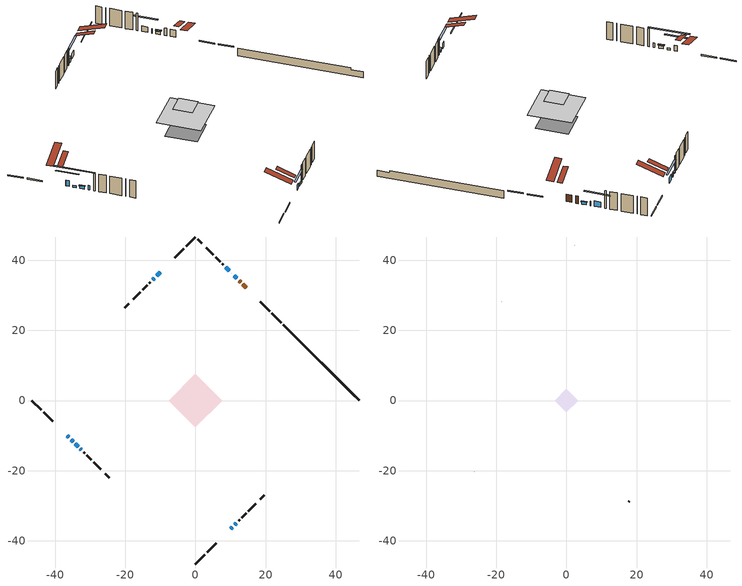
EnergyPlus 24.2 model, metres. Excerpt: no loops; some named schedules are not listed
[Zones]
conditioned space
 floor adiabatic (AdiabaticFloorConstruction): -7.61,0 0,7.61 7.61,0 0,-7.61 z3.58
 floor foundation (Slab1 construction): -5.39,0.22 -0.22,5.39 5.39,-0.22 0.22,-5.39 z-0.98
 wall outside (RimJoist1 construction): 0,-46.62 2.64,-43.98 / -46.62,0 -43.98,-2.64 / 0,46.62 -2.64,43.98 / 24.41,22.21 21.77,24.85 z1.14:1.44
 wall outside (RimJoist2 construction): 3.3,-43.32 5.94,-40.68 / -43.32,-3.3 -40.68,-5.94 / -3.3,43.32 -5.94,40.68 / 21.11,25.51 18.47,28.15 z1.14:1.44
 wall outside (AdiabaticWallConstruction 1): 14.43,32.19 13.49,33.13 / 12.84,33.78 12.43,34.19 z1.14:3.17
 wall outside (AdiabaticWallConstruction): 11.78,34.84 11.02,35.6 / -34.25,-12.37 -33.49,-13.13 z1.14:1.9; 9.98,-36.64 10.52,-36.1 / -36.64,-9.98 -36.1,-10.52 z1.14:2.67; 11.18,-35.44 11.65,-34.97 z1.14:1.7; -35.44,-11.18 -34.9,-11.72 z1.14:1.65; 10.36,36.25 10.31,36.31 / -32.84,-13.78 -32.53,-14.08 z1.14:2.36; 9.65,36.97 8.57,38.04 / -9.98,36.64 -11.06,35.56 z1.14:2.66; -11.72,34.9 -12.26,34.36 z1.14:2.21
 wall outside (Wall1 construction): 12.3,-34.32 12.55,-34.07 / -31.88,-14.74 -31.63,-14.99 / -12.91,33.71 -13.16,33.46 / 7.92,38.7 7.67,38.95 z1.14:6.02
 wall outside (Wall2 construction): 13.21,-33.41 14.45,-32.17 / -30.97,-15.65 -29.73,-16.88 / -13.82,32.8 -15.06,31.56 / 7.01,39.61 5.77,40.84 z1.14:6.02
 wall outside (Wall3 construction): 15.1,-31.52 17.15,-29.47 / -29.08,-17.54 -27.03,-19.59 / -15.71,30.91 -17.76,28.86 / 5.12,41.5 3.07,43.55 z1.14:6.02
 wall outside (Wall5 construction): 18.48,-28.14 19.56,-27.06 / -25.7,-20.92 -24.62,-22 / -19.09,27.53 -20.17,26.45 / 1.74,44.88 0.66,45.96 z1.14:6.02
 wall foundation (FoundationWall1 construction): 25.07,21.55,-0.98 25.07,21.55,1.14 44.46,2.16,1.14 44.46,2.16,0.63 46.62,0,0.63 46.62,0,-0.98
 window (WindowConstruction): 11.77,34.84 11.02,35.6 z1.14:1.9
 window (WindowConstruction 5): 9.98,-36.64 10.52,-36.1 z1.14:2.66
 window (WindowConstruction 6): 11.18,-35.44 11.65,-34.97 z1.14:1.7
 window (WindowConstruction 7): -36.64,-9.98 -36.1,-10.52 z1.14:2.66
 window (WindowConstruction 10): -35.44,-11.18 -34.9,-11.72 z1.14:1.65
 window (WindowConstruction 1): -34.25,-12.37 -33.49,-13.13 z1.14:1.9
 window (WindowConstruction 8): 10.36,36.26 10.31,36.31 z1.14:2.36
 window (WindowConstruction 9): -32.83,-13.78 -32.53,-14.08 z1.14:2.36
 window (WindowConstruction 2): 9.65,36.97 8.57,38.04 z1.14:2.66
 window (WindowConstruction 3): -9.98,36.64 -11.06,35.56 z1.14:2.66
 window (WindowConstruction 4): -11.72,34.9 -12.26,34.36 z1.14:2.21
 door (Door): 14.43,32.19 13.49,33.13 z1.14:3.17
 door (Door 1): 12.84,33.78 12.43,34.19 z1.14:3.17
 ceiling adiabatic (AdiabaticFloorConstruction): 0,-7.61 7.61,0 0,7.61 -7.61,0 z3.58
 roof outside (Roof1 construction): 7.81,-38.81,6.02 3.19,-34.19,8.19 1.98,-35.41,8.19 6.59,-40.02,6.02; -38.81,-7.81,6.02 -34.19,-3.19,8.19 -35.41,-1.98,8.19 -40.02,-6.59,6.02; -7.81,38.81,6.02 -3.19,34.19,8.19 -1.98,35.41,8.19 -6.59,40.02,6.02; 16.6,30.02,6.02 11.98,25.4,8.19 13.19,24.19,8.19 17.81,28.8,6.02
attic - vented
 floor to conditioned space (Floor1 construction Reversed): -3.34,0 0,3.34 3.34,0 0,-3.34 z6.02
 wall outside (Wall4 construction): 17.81,-28.81 17.82,-28.8 / -26.37,-20.25 -26.36,-20.26 / -18.42,28.2 -18.43,28.19 / 2.41,44.21 2.4,44.22 z1.14:6.02
 roof outside (Roof2 construction): 9.33,-37.29,6.02 6.07,-34.04,7.55 5.22,-34.9,7.55 8.47,-38.15,6.02; -37.29,-9.33,6.02 -34.04,-6.07,7.55 -34.9,-5.22,7.55 -38.15,-8.47,6.02; -9.33,37.29,6.02 -6.07,34.04,7.55 -5.22,34.9,7.55 -8.47,38.15,6.02; 15.08,31.54,6.02 11.83,28.28,7.55 12.69,27.43,7.55 15.94,30.68,6.02
shading: 10.88,35.74 11.92,34.7 12.21,34.99 11.17,36.03 z2.1; 12.24,-34.38 8.26,-38.35 8.56,-38.65 12.53,-34.67 z5.09; 11.79,-34.83 11.04,-35.58 11.33,-35.87 12.08,-35.12 z1.9; -34.38,-12.24 -38.35,-8.26 -38.65,-8.56 -34.67,-12.53 z5.09; -31.6,-15.02 -38.74,-7.88 -39.03,-8.17 -31.89,-15.31 z6.32; -33.35,-13.27 -34.39,-12.23 -34.68,-12.52 -33.64,-13.56 z2.1; 6.86,39.76 11.37,35.25 11.66,35.54 7.15,40.05 z5.09; -12.78,33.84 -8.26,38.35 -8.56,38.65 -13.07,34.13 z5.09; -12.4,34.22 -11.57,35.04 -11.87,35.34 -12.69,34.51 z2.41
[Building]
Building 1: Terrain=Suburbs
[Site:Location]
Mont Joli AP_QC: Latitude {deg}=48.61; Longitude {deg}=-68.21; Time Zone {hr}=-5; Elevation {m}=52; Keep Site Location Information=Yes
[Site:GroundTemperature:Shallow]
-0.843868, -3.04892, -3.2255, -2.1791, 2.02165, 6.20283, 9.82768, 12.1239, 12.319, 10.4514, 6.91898, 2.86606
[Site:WaterMainsTemperature]
Calculation Method=Schedule; Temperature Schedule=mains temperature schedule
[Material] Roughness=Rough; Thermal Absorptance=0.9
Name | Thickness {m} | Conductivity {W/m-K} | Density {kg/m3} | Specific Heat {J/kg-K} | Solar Absorptance | Visible Absorptance
asphalt or fiberglass shingles | 0.00635 | 0.162714 | 1121.4 | 1465.45 | 0.4 | 0.4
ceiling stud and cavity | 0.1397 | 0.0954719 | 65.682 | 1177.47 | 0.7 | 0.7
concrete 4.0 in. | 0.1016 | 1.803125 | 2242.8 | 837.4 | 0.7 | 0.7
concrete 8.0 in. | 0.2032 | 1.803125 | 2242.8 | 837.4 | 0.7 | 0.7
door material | 0.04445 | 0.188738 | 512.64 | 1214.23 | 0.7 | 0.7
door material 1 | 0.04445 | 0.0451087 | 512.64 | 1214.23 | 0.7 | 0.7
floor covering | 0.0127 | 0.0433444 | 54.468 | 1339.84 | 0.6 | 0.6
floor rigid ins; wall rigid ins | 0.512978 | 0.029427 | 32.04 | 1214.23 | 0.7 | 0.7
floor stud and cavity | 0.1397 | 1.75129 | 37.0049 | 1207.88 | 0.7 | 0.7
furniture material conditioned space 1 | 0.1524 | 0.115458 | 640.8 | 1214.23 | 0.6 | 0.6
gypsum board | 0.0127 | 0.160291 | 801 | 837.4 | 0.6 | 0.6
osb sheathing 0.5 in. | 0.0127 | 0.115458 | 512.64 | 1214.23 | 0.7 | 0.7
osb sheathing 0.75 in. | 0.01905 | 0.115458 | 512.64 | 1214.23 | 0.7 | 0.7
rim joist stud and cavity | 0.0508 | 0.177588 | 50.32683 | 1063.81 | 0.6 | 0.6
rim joist stud and cavity 1 | 0.0508 | 0.137084 | 50.32683 | 1063.81 | 0.6 | 0.6
roof stud and cavity | 0.2032 | 0.118629 | 78.34581 | 1123.46 | 0.7 | 0.7
wall stud and cavity | 0.1397 | 0.0945631 | 139.0536 | 1170.24 | 0.7 | 0.7
wall stud and cavity 1 | 0.1397 | 0.0959353 | 139.0536 | 1170.24 | 0.7 | 0.7
wall stud and cavity 2 | 0.1397 | 0.0914037 | 139.0536 | 1170.24 | 0.7 | 0.7
wall stud and cavity 3 | 0.0889 | 6.9971 | 50.32683 | 1063.81 | 0.6 | 0.6
wall stud and cavity 4 | 0.1397 | 0.21228 | 139.0536 | 1170.24 | 0.7 | 0.7
wall stud and cavity 5 | 0.0889 | 0.380278 | 52.3479 | 1209.89 | 0.7 | 0.7
wall stud and cavity 6 | 0.0889 | 0.391764 | 83.0341 | 1211.67 | 0.7 | 0.7
wood siding | 0.0254 | 0.102417 | 544.68 | 1172.36 | 0.4 | 0.4
wood siding 1 | 0.00254 | 0.102417 | 544.68 | 1172.36 | 0.4 | 0.4
wood siding 2; wood siding 3; wood siding 4 | 0.0254 | 0.102417 | 544.68 | 1172.36 | 0.7 | 0.7
[WindowMaterial:SimpleGlazingSystem]
Name | U-Factor {W/m2-K} | Solar Heat Gain Coefficient
WindowMaterial | 2.77314 | 0.51
WindowMaterial 1 | 2.78052 | 0.57
WindowMaterial 2 | 2.77597 | 0.55
WindowMaterial 3 | 2.75837 | 0.46
WindowMaterial 4 | 4.13529 | 0.44
WindowMaterial 5 | 5.29076 | 0.67
WindowMaterial 6 | 2.75156 | 0.41
[Construction]
AdiabaticFloorConstruction: floor stud and cavity, floor rigid ins, osb sheathing 0.75 in., floor covering
AdiabaticWallConstruction: wood siding 3, wall rigid ins, wall stud and cavity 5, gypsum board
AdiabaticWallConstruction 1: wood siding 4, wall rigid ins, wall stud and cavity 5, gypsum board
Door: door material
Door 1: door material 1
Floor1 construction Reversed: gypsum board, ceiling stud and cavity
FoundationWall1 construction: concrete 8.0 in.
furniture construction conditioned space 1: furniture material conditioned space 1
PartitionWallConstruction: gypsum board, wall stud and cavity 6, gypsum board
RimJoist1 construction: wood siding 2, rim joist stud and cavity
RimJoist2 construction: wood siding 2, rim joist stud and cavity 1
Roof1 construction: asphalt or fiberglass shingles, osb sheathing 0.75 in., roof stud and cavity, gypsum board
Roof2 construction: asphalt or fiberglass shingles
Slab1 construction: concrete 4.0 in.
Wall1 construction: wood siding, osb sheathing 0.5 in., wall stud and cavity, gypsum board
Wall2 construction: wood siding, osb sheathing 0.5 in., wall stud and cavity 1, gypsum board
Wall3 construction: wood siding, osb sheathing 0.5 in., wall stud and cavity 2, gypsum board
Wall4 construction: wood siding 1, wall stud and cavity 3
Wall5 construction: wood siding, osb sheathing 0.5 in., wall stud and cavity 4, gypsum board
WindowConstruction; WindowConstruction 1: WindowMaterial
WindowConstruction 10: WindowMaterial 6
WindowConstruction 2; WindowConstruction 3; WindowConstruction 5; WindowConstruction 7: WindowMaterial 1
WindowConstruction 4: WindowMaterial 2
WindowConstruction 6: WindowMaterial 3
WindowConstruction 8: WindowMaterial 4
WindowConstruction 9: WindowMaterial 5
[Zone] Multiplier=1; Part of Total Floor Area=Yes
Name | Volume {m3}
attic - vented | 5.5427
conditioned space | 355.3
[Space]
Name | Zone | Volume {m3}
attic - vented 1 | attic - vented | 5.5427
conditioned space 1 | conditioned space | 355.3
[ZoneInfiltration:EffectiveLeakageArea]
infil attic - vented 1: Zone or Space=attic - vented 1; Schedule=Always On Discrete; Effective Air Leakage Area {cm2}=774.956; Stack Coefficient=0.000445691; Wind Coefficient=1.42639e-05
[ZoneMixing]
whole house fan mix: Zone or Space=attic - vented; Schedule=Always On Continuous; Design Flow Rate Calculation Method=Flow/Zone; Design Flow Rate {m3/s}=0; Source Zone or Space=conditioned space
[SurfaceProperty:ExposedFoundationPerimeter]
Slab1: Exposed Perimeter Calculation Method=TotalExposedPerimeter; Total Exposed Perimeter {m}=30.481
[InternalMass] Zone or ZoneList=conditioned space; Space or SpaceList=conditioned space 1
Name | Construction | Surface Area {m2}
furniture mass conditioned space 1 | furniture construction conditioned space 1 | 69.5602
partition wall mass | PartitionWallConstruction | 173.901
[Lights]
interior lighting: Zone or ZoneList or Space or SpaceList=conditioned space 1; Schedule=interior lighting schedule; Design Level Calculation Method=LightingLevel; Lighting Level {W}=343.2; Return Air Fraction=0; Fraction Radiant=0.6; Fraction Visible=0.2; Fraction Replaceable=1
[People]
occupants: Zone or ZoneList or Space or SpaceList=conditioned space 1; Number of People Schedule=occupants schedule; Number of People Calculation Method=People; Number of People=3; Fraction Radiant=0.314171; Sensible Heat Fraction=0.56303; Activity Level Schedule=occupants activity schedule; Carbon Dioxide Generation Rate {m3/s-W}=0; Enable ASHRAE 55 Comfort Warnings=No; Mean Radiant Temperature Calculation Type=EnclosureAveraged
[ElectricEquipment] Zone or ZoneList or Space or SpaceList=conditioned space 1; Design Level Calculation Method=EquipmentLevel
Name | Schedule | Design Level {W} | Fraction Latent | Fraction Radiant | Fraction Lost
clothes dryer | clothes dryer schedule | 140.772 | 0.015 | 0.081 | 0.85
clothes washer | clothes washer schedule | 32.1985 | 0.03 | 0.162 | 0.7
cooking range | cooking range schedule | 215.147 | 0.08 | 0.432 | 0.2
dishwasher | dishwasher schedule | 66.8632 | 0.3 | 0.18 | 0.4
fridge | fridge schedule | 72.9452 | 0 | 0.6 | 0
mech vent house fan | mech vent house fan schedule | 0 | 0 | 0 | 1
mech vent house fan cfis | mech vent house fan cfis schedule | 0 | 0 | 0 | 0
misc plug loads | misc plug loads schedule | 494.7 | 0.045 | 0.513 | 0.1
whole house fan | Always On Discrete | 0 | 0 | 0 | 1
[OtherEquipment] Zone or ZoneList or Space or SpaceList=conditioned space 1; Design Level Calculation Method=EquipmentLevel
Name | Fuel Type | Schedule | Design Level {W} | Fraction Latent | Fraction Radiant | Fraction Lost
clothes dryer 1 | Electricity | clothes dryer schedule | 0 | 0.015 | 0.081 | 0.85
cooking range 1 | Electricity | cooking range schedule | 0 | 0.08 | 0.432 | 0.2
general water use latent | None | general water use schedule | 62.594 | 1 | 0 | 0
general water use sensible | None | general water use schedule | -61.6891 | 0 | 0.6 | 0
mech vent house fan latent load | None | Always On Discrete | 0 | 1 | 0 | 0
mech vent house fan sensible load | None | Always On Discrete | 0 | 0 | 0 | 0
water heater energy adjustment1 | Electricity | Always On Discrete | 0.01 | 0 | 0 | 1
[ZoneInfiltration:DesignFlowRate] Zone or ZoneList or Space or SpaceList=conditioned space 1; Schedule=Always On Discrete; Design Flow Rate Calculation Method=Flow/Zone; Design Flow Rate {m3/s}=0
infil flow; natural vent flow; whole house fan flow
[ZoneControl:Thermostat]
conditioned space Thermostat: Zone or ZoneList=conditioned space; Control Type Schedule=conditioned space Thermostat Schedule; Control 1=conditioned space temperature setpoint; Temperature Difference Between Cutout And Setpoint {deltaC}=0
[ThermostatSetpoint:DualSetpoint]
conditioned space temperature setpoint: Heating Setpoint Temperature Schedule=heating setpoint; Cooling Setpoint Temperature Schedule=cooling setpoint
[Zone equipment]
conditioned space: electric baseboard
[Foundation:Kiva]
Foundation Kiva 1: Initial Indoor Air Temperature {C}=18; Wall Height Above Grade {m}=1.14001; Wall Depth Below Slab {m}=0.2032
[Foundation:Kiva:Settings]
Soil Conductivity {W/m-K}=0.849921; Soil Density {kg/m3}=1842.3; Soil Specific Heat {J/kg-K}=418.7; Ground Solar Absorptivity=0.9; Ground Thermal Absorptivity=0.9; Ground Surface Roughness {m}=0.03; Far-Field Width {m}=40; Deep-Ground Boundary Condition=ZeroFlux; Deep-Ground Depth {m}=40; Minimum Cell Dimension {m}=0.2; Maximum Cell Growth Coefficient=3; Simulation Timestep=Timestep
[Exterior:Lights]
exterior lighting: Schedule=exterior lighting schedule; Design Level {W}=75.6
[EnergyManagementSystem:Sensor] Output:Variable or Output:Meter Index Key=conditioned space
Name | Output:Variable or Output:Meter
conditioned_space_clg_unmet_s | Zone Cooling Setpoint Not Met Time
conditioned_space_htg_unmet_s | Zone Heating Setpoint Not Met Time
fridge_tin_s; tin_s; tin_s_1 | Zone Mean Air Temperature
tout_s | Zone Outdoor Air Drybulb Temperature
win_s | Zone Air Humidity Ratio
[Schedule:Constant]
Name | Hourly Value
Always On Continuous; mech vent house fan schedule; mech vent house fan cfis schedule; Always On Discrete | 1
occupants activity schedule | 117.228
fridge schedule | 0
[Schedule:Week:Daily]
interior lighting schedule Week Rule - Jan1-Jan27: interior lighting schedule day, interior lighting schedule day, interior lighting schedule day, interior lighting schedule day, interior lighting schedule day, interior lighting schedule day, interior lighting schedule day, interior lighting schedule default day, interior lighting schedule default day, interior lighting schedule default day, interior lighting schedule default day, interior lighting schedule default day
interior lighting schedule Week Rule - Jan28-Feb3: interior lighting schedule day, interior lighting schedule day, interior lighting schedule day, interior lighting schedule day, interior lighting schedule day 1, interior lighting schedule day 1, interior lighting schedule day 1, interior lighting schedule default day, interior lighting schedule default day, interior lighting schedule default day, interior lighting schedule default day, interior lighting schedule default day
interior lighting schedule Week Rule - Feb4-Feb24: interior lighting schedule day 1, interior lighting schedule day 1, interior lighting schedule day 1, interior lighting schedule day 1, interior lighting schedule day 1, interior lighting schedule day 1, interior lighting schedule day 1, interior lighting schedule default day, interior lighting schedule default day, interior lighting schedule default day, interior lighting schedule default day, interior lighting schedule default day
interior lighting schedule Week Rule - Feb25-Mar3: interior lighting schedule day 1, interior lighting schedule day 1, interior lighting schedule day 1, interior lighting schedule day 1, interior lighting schedule day 2, interior lighting schedule day 2, interior lighting schedule day 2, interior lighting schedule default day, interior lighting schedule default day, interior lighting schedule default day, interior lighting schedule default day, interior lighting schedule default day
interior lighting schedule Week Rule - Mar4-Mar31: interior lighting schedule day 2, interior lighting schedule day 2, interior lighting schedule day 2, interior lighting schedule day 2, interior lighting schedule day 2, interior lighting schedule day 2, interior lighting schedule day 2, interior lighting schedule default day, interior lighting schedule default day, interior lighting schedule default day, interior lighting schedule default day, interior lighting schedule default day
interior lighting schedule Week Rule - Apr1-Apr28: interior lighting schedule day 3, interior lighting schedule day 3, interior lighting schedule day 3, interior lighting schedule day 3, interior lighting schedule day 3, interior lighting schedule day 3, interior lighting schedule day 3, interior lighting schedule default day, interior lighting schedule default day, interior lighting schedule default day, interior lighting schedule default day, interior lighting schedule default day
interior lighting schedule Week Rule - Apr29-May5: interior lighting schedule day 3, interior lighting schedule day 3, interior lighting schedule day 4, interior lighting schedule day 4, interior lighting schedule day 4, interior lighting schedule day 4, interior lighting schedule day 4, interior lighting schedule default day, interior lighting schedule default day, interior lighting schedule default day, interior lighting schedule default day, interior lighting schedule default day
interior lighting schedule Week Rule - May6-May26: interior lighting schedule day 4, interior lighting schedule day 4, interior lighting schedule day 4, interior lighting schedule day 4, interior lighting schedule day 4, interior lighting schedule day 4, interior lighting schedule day 4, interior lighting schedule default day, interior lighting schedule default day, interior lighting schedule default day, interior lighting schedule default day, interior lighting schedule default day
interior lighting schedule Week Rule - May27-Jun2: interior lighting schedule day 4, interior lighting schedule day 4, interior lighting schedule day 4, interior lighting schedule day 4, interior lighting schedule day 4, interior lighting schedule day 5, interior lighting schedule day 5, interior lighting schedule default day, interior lighting schedule default day, interior lighting schedule default day, interior lighting schedule default day, interior lighting schedule default day
interior lighting schedule Week Rule - Jun3-Jun30: interior lighting schedule day 5, interior lighting schedule day 5, interior lighting schedule day 5, interior lighting schedule day 5, interior lighting schedule day 5, interior lighting schedule day 5, interior lighting schedule day 5, interior lighting schedule default day, interior lighting schedule default day, interior lighting schedule default day, interior lighting schedule default day, interior lighting schedule default day
interior lighting schedule Week Rule - Jul1-Jul28: interior lighting schedule day 6, interior lighting schedule day 6, interior lighting schedule day 6, interior lighting schedule day 6, interior lighting schedule day 6, interior lighting schedule day 6, interior lighting schedule day 6, interior lighting schedule default day, interior lighting schedule default day, interior lighting schedule default day, interior lighting schedule default day, interior lighting schedule default day
interior lighting schedule Week Rule - Jul29-Aug4: interior lighting schedule day 6, interior lighting schedule day 6, interior lighting schedule day 6, interior lighting schedule day 7, interior lighting schedule day 7, interior lighting schedule day 7, interior lighting schedule day 7, interior lighting schedule default day, interior lighting schedule default day, interior lighting schedule default day, interior lighting schedule default day, interior lighting schedule default day
interior lighting schedule Week Rule - Aug5-Aug25: interior lighting schedule day 7, interior lighting schedule day 7, interior lighting schedule day 7, interior lighting schedule day 7, interior lighting schedule day 7, interior lighting schedule day 7, interior lighting schedule day 7, interior lighting schedule default day, interior lighting schedule default day, interior lighting schedule default day, interior lighting schedule default day, interior lighting schedule default day
interior lighting schedule Week Rule - Aug26-Sep1: interior lighting schedule day 7, interior lighting schedule day 7, interior lighting schedule day 7, interior lighting schedule day 7, interior lighting schedule day 7, interior lighting schedule day 7, interior lighting schedule day 8, interior lighting schedule default day, interior lighting schedule default day, interior lighting schedule default day, interior lighting schedule default day, interior lighting schedule default day
interior lighting schedule Week Rule - Sep2-Sep29: interior lighting schedule day 8, interior lighting schedule day 8, interior lighting schedule day 8, interior lighting schedule day 8, interior lighting schedule day 8, interior lighting schedule day 8, interior lighting schedule day 8, interior lighting schedule default day, interior lighting schedule default day, interior lighting schedule default day, interior lighting schedule default day, interior lighting schedule default day
interior lighting schedule Week Rule - Sep30-Oct6: interior lighting schedule day 8, interior lighting schedule day 9, interior lighting schedule day 9, interior lighting schedule day 9, interior lighting schedule day 9, interior lighting schedule day 9, interior lighting schedule day 9, interior lighting schedule default day, interior lighting schedule default day, interior lighting schedule default day, interior lighting schedule default day, interior lighting schedule default day
interior lighting schedule Week Rule - Oct7-Oct27: interior lighting schedule day 9, interior lighting schedule day 9, interior lighting schedule day 9, interior lighting schedule day 9, interior lighting schedule day 9, interior lighting schedule day 9, interior lighting schedule day 9, interior lighting schedule default day, interior lighting schedule default day, interior lighting schedule default day, interior lighting schedule default day, interior lighting schedule default day
interior lighting schedule Week Rule - Oct28-Nov3: interior lighting schedule day 9, interior lighting schedule day 9, interior lighting schedule day 9, interior lighting schedule day 9, interior lighting schedule day 10, interior lighting schedule day 10, interior lighting schedule day 10, interior lighting schedule default day, interior lighting schedule default day, interior lighting schedule default day, interior lighting schedule default day, interior lighting schedule default day
interior lighting schedule Week Rule - Nov4-Nov24: interior lighting schedule day 10, interior lighting schedule day 10, interior lighting schedule day 10, interior lighting schedule day 10, interior lighting schedule day 10, interior lighting schedule day 10, interior lighting schedule day 10, interior lighting schedule default day, interior lighting schedule default day, interior lighting schedule default day, interior lighting schedule default day, interior lighting schedule default day
interior lighting schedule Week Rule - Nov25-Dec1: interior lighting schedule day 10, interior lighting schedule day 10, interior lighting schedule day 10, interior lighting schedule day 10, interior lighting schedule day 10, interior lighting schedule day 10, interior lighting schedule day 11, interior lighting schedule default day, interior lighting schedule default day, interior lighting schedule default day, interior lighting schedule default day, interior lighting schedule default day
interior lighting schedule Week Rule - Dec2-Dec31: interior lighting schedule day 11, interior lighting schedule day 11, interior lighting schedule day 11, interior lighting schedule day 11, interior lighting schedule day 11, interior lighting schedule day 11, interior lighting schedule day 11, interior lighting schedule default day, interior lighting schedule default day, interior lighting schedule default day, interior lighting schedule default day, interior lighting schedule default day
occupants schedule Week Rule - Jan1-Dec31: occupants schedule day, occupants schedule day, occupants schedule day, occupants schedule day, occupants schedule day, occupants schedule day, occupants schedule day, occupants schedule default day, occupants schedule default day, occupants schedule default day, occupants schedule default day, occupants schedule default day
clothes dryer schedule Week Rule - Jan1-Dec31: clothes dryer schedule day, clothes dryer schedule day, clothes dryer schedule day, clothes dryer schedule day, clothes dryer schedule day, clothes dryer schedule day, clothes dryer schedule day, clothes dryer schedule default day, clothes dryer schedule default day, clothes dryer schedule default day, clothes dryer schedule default day, clothes dryer schedule default day
clothes washer schedule Week Rule - Jan1-Dec31: clothes washer schedule day, clothes washer schedule day, clothes washer schedule day, clothes washer schedule day, clothes washer schedule day, clothes washer schedule day, clothes washer schedule day, clothes washer schedule default day, clothes washer schedule default day, clothes washer schedule default day, clothes washer schedule default day, clothes washer schedule default day
cooking range schedule Week Rule - Jan1-Dec31: cooking range schedule day, cooking range schedule day, cooking range schedule day, cooking range schedule day, cooking range schedule day, cooking range schedule day, cooking range schedule day, cooking range schedule default day, cooking range schedule default day, cooking range schedule default day, cooking range schedule default day, cooking range schedule default day
dishwasher schedule Week Rule - Jan1-Dec31: dishwasher schedule day, dishwasher schedule day, dishwasher schedule day, dishwasher schedule day, dishwasher schedule day, dishwasher schedule day, dishwasher schedule day, dishwasher schedule default day, dishwasher schedule default day, dishwasher schedule default day, dishwasher schedule default day, dishwasher schedule default day
misc plug loads schedule Week Rule - Jan1-Dec31: misc plug loads schedule day, misc plug loads schedule day, misc plug loads schedule day, misc plug loads schedule day, misc plug loads schedule day, misc plug loads schedule day, misc plug loads schedule day, misc plug loads schedule default day, misc plug loads schedule default day, misc plug loads schedule default day, misc plug loads schedule default day, misc plug loads schedule default day
general water use schedule Week Rule - Jan1-Dec31: general water use schedule day, general water use schedule day, general water use schedule day, general water use schedule day, general water use schedule day, general water use schedule day, general water use schedule day, general water use schedule default day, general water use schedule default day, general water use schedule default day, general water use schedule default day, general water use schedule default day
exterior lighting schedule Week Rule - Jan1-Jan27: exterior lighting schedule day, exterior lighting schedule day, exterior lighting schedule day, exterior lighting schedule day, exterior lighting schedule day, exterior lighting schedule day, exterior lighting schedule day, exterior lighting schedule default day, exterior lighting schedule default day, exterior lighting schedule default day, exterior lighting schedule default day, exterior lighting schedule default day
exterior lighting schedule Week Rule - Jan28-Feb3: exterior lighting schedule day, exterior lighting schedule day, exterior lighting schedule day, exterior lighting schedule day, exterior lighting schedule day 1, exterior lighting schedule day 1, exterior lighting schedule day 1, exterior lighting schedule default day, exterior lighting schedule default day, exterior lighting schedule default day, exterior lighting schedule default day, exterior lighting schedule default day
exterior lighting schedule Week Rule - Feb4-Feb24: exterior lighting schedule day 1, exterior lighting schedule day 1, exterior lighting schedule day 1, exterior lighting schedule day 1, exterior lighting schedule day 1, exterior lighting schedule day 1, exterior lighting schedule day 1, exterior lighting schedule default day, exterior lighting schedule default day, exterior lighting schedule default day, exterior lighting schedule default day, exterior lighting schedule default day
exterior lighting schedule Week Rule - Feb25-Mar3: exterior lighting schedule day 1, exterior lighting schedule day 1, exterior lighting schedule day 1, exterior lighting schedule day 1, exterior lighting schedule day 2, exterior lighting schedule day 2, exterior lighting schedule day 2, exterior lighting schedule default day, exterior lighting schedule default day, exterior lighting schedule default day, exterior lighting schedule default day, exterior lighting schedule default day
exterior lighting schedule Week Rule - Mar4-Mar31: exterior lighting schedule day 2, exterior lighting schedule day 2, exterior lighting schedule day 2, exterior lighting schedule day 2, exterior lighting schedule day 2, exterior lighting schedule day 2, exterior lighting schedule day 2, exterior lighting schedule default day, exterior lighting schedule default day, exterior lighting schedule default day, exterior lighting schedule default day, exterior lighting schedule default day
exterior lighting schedule Week Rule - Apr1-Apr28: exterior lighting schedule day 3, exterior lighting schedule day 3, exterior lighting schedule day 3, exterior lighting schedule day 3, exterior lighting schedule day 3, exterior lighting schedule day 3, exterior lighting schedule day 3, exterior lighting schedule default day, exterior lighting schedule default day, exterior lighting schedule default day, exterior lighting schedule default day, exterior lighting schedule default day
exterior lighting schedule Week Rule - Apr29-May5: exterior lighting schedule day 3, exterior lighting schedule day 3, exterior lighting schedule day 4, exterior lighting schedule day 4, exterior lighting schedule day 4, exterior lighting schedule day 4, exterior lighting schedule day 4, exterior lighting schedule default day, exterior lighting schedule default day, exterior lighting schedule default day, exterior lighting schedule default day, exterior lighting schedule default day
exterior lighting schedule Week Rule - May6-May26: exterior lighting schedule day 4, exterior lighting schedule day 4, exterior lighting schedule day 4, exterior lighting schedule day 4, exterior lighting schedule day 4, exterior lighting schedule day 4, exterior lighting schedule day 4, exterior lighting schedule default day, exterior lighting schedule default day, exterior lighting schedule default day, exterior lighting schedule default day, exterior lighting schedule default day
exterior lighting schedule Week Rule - May27-Jun2: exterior lighting schedule day 4, exterior lighting schedule day 4, exterior lighting schedule day 4, exterior lighting schedule day 4, exterior lighting schedule day 4, exterior lighting schedule day 5, exterior lighting schedule day 5, exterior lighting schedule default day, exterior lighting schedule default day, exterior lighting schedule default day, exterior lighting schedule default day, exterior lighting schedule default day
exterior lighting schedule Week Rule - Jun3-Jun30: exterior lighting schedule day 5, exterior lighting schedule day 5, exterior lighting schedule day 5, exterior lighting schedule day 5, exterior lighting schedule day 5, exterior lighting schedule day 5, exterior lighting schedule day 5, exterior lighting schedule default day, exterior lighting schedule default day, exterior lighting schedule default day, exterior lighting schedule default day, exterior lighting schedule default day
exterior lighting schedule Week Rule - Jul1-Jul28: exterior lighting schedule day 6, exterior lighting schedule day 6, exterior lighting schedule day 6, exterior lighting schedule day 6, exterior lighting schedule day 6, exterior lighting schedule day 6, exterior lighting schedule day 6, exterior lighting schedule default day, exterior lighting schedule default day, exterior lighting schedule default day, exterior lighting schedule default day, exterior lighting schedule default day
exterior lighting schedule Week Rule - Jul29-Aug4: exterior lighting schedule day 6, exterior lighting schedule day 6, exterior lighting schedule day 6, exterior lighting schedule day 7, exterior lighting schedule day 7, exterior lighting schedule day 7, exterior lighting schedule day 7, exterior lighting schedule default day, exterior lighting schedule default day, exterior lighting schedule default day, exterior lighting schedule default day, exterior lighting schedule default day
exterior lighting schedule Week Rule - Aug5-Aug25: exterior lighting schedule day 7, exterior lighting schedule day 7, exterior lighting schedule day 7, exterior lighting schedule day 7, exterior lighting schedule day 7, exterior lighting schedule day 7, exterior lighting schedule day 7, exterior lighting schedule default day, exterior lighting schedule default day, exterior lighting schedule default day, exterior lighting schedule default day, exterior lighting schedule default day
exterior lighting schedule Week Rule - Aug26-Sep1: exterior lighting schedule day 7, exterior lighting schedule day 7, exterior lighting schedule day 7, exterior lighting schedule day 7, exterior lighting schedule day 7, exterior lighting schedule day 7, exterior lighting schedule day 8, exterior lighting schedule default day, exterior lighting schedule default day, exterior lighting schedule default day, exterior lighting schedule default day, exterior lighting schedule default day
exterior lighting schedule Week Rule - Sep2-Sep29: exterior lighting schedule day 8, exterior lighting schedule day 8, exterior lighting schedule day 8, exterior lighting schedule day 8, exterior lighting schedule day 8, exterior lighting schedule day 8, exterior lighting schedule day 8, exterior lighting schedule default day, exterior lighting schedule default day, exterior lighting schedule default day, exterior lighting schedule default day, exterior lighting schedule default day
exterior lighting schedule Week Rule - Sep30-Oct6: exterior lighting schedule day 8, exterior lighting schedule day 9, exterior lighting schedule day 9, exterior lighting schedule day 9, exterior lighting schedule day 9, exterior lighting schedule day 9, exterior lighting schedule day 9, exterior lighting schedule default day, exterior lighting schedule default day, exterior lighting schedule default day, exterior lighting schedule default day, exterior lighting schedule default day
exterior lighting schedule Week Rule - Oct7-Oct27: exterior lighting schedule day 9, exterior lighting schedule day 9, exterior lighting schedule day 9, exterior lighting schedule day 9, exterior lighting schedule day 9, exterior lighting schedule day 9, exterior lighting schedule day 9, exterior lighting schedule default day, exterior lighting schedule default day, exterior lighting schedule default day, exterior lighting schedule default day, exterior lighting schedule default day
[Schedule:Year]
interior lighting schedule: interior lighting schedule Week Rule - Jan1-Jan27, 1, 1, 1, 27, interior lighting schedule Week Rule - Jan28-Feb3, 1, 28, 2, 3, interior lighting schedule Week Rule - Feb4-Feb24, 2, 4, 2, 24, interior lighting schedule Week Rule - Feb25-Mar3, 2, 25, 3, 3, interior lighting schedule Week Rule - Mar4-Mar31, 3, 4, 3, 31, interior lighting schedule Week Rule - Apr1-Apr28, 4, 1, 4, 28, interior lighting schedule Week Rule - Apr29-May5, 4, 29, 5, 5, interior lighting schedule Week Rule - May6-May26, 5, 6, 5, 26, interior lighting schedule Week Rule - May27-Jun2, 5, 27, 6, 2, interior lighting schedule Week Rule - Jun3-Jun30, 6, 3, 6, 30, interior lighting schedule Week Rule - Jul1-Jul28, 7, 1, 7, 28, interior lighting schedule Week Rule - Jul29-Aug4, 7, 29, 8, 4, interior lighting schedule Week Rule - Aug5-Aug25, 8, 5, 8, 25, interior lighting schedule Week Rule - Aug26-Sep1, 8, 26, 9, 1, interior lighting schedule Week Rule - Sep2-Sep29, 9, 2, 9, 29, interior lighting schedule Week Rule - Sep30-Oct6, 9, 30, 10, 6, interior lighting schedule Week Rule - Oct7-Oct27, 10, 7, 10, 27, interior lighting schedule Week Rule - Oct28-Nov3, 10, 28, 11, 3, interior lighting schedule Week Rule - Nov4-Nov24, 11, 4, 11, 24, interior lighting schedule Week Rule - Nov25-Dec1, 11, 25, 12, 1, interior lighting schedule Week Rule - Dec2-Dec31, 12, 2, 12, 31
occupants schedule: occupants schedule Week Rule - Jan1-Dec31, 1, 1, 12, 31
clothes dryer schedule: clothes dryer schedule Week Rule - Jan1-Dec31, 1, 1, 12, 31
clothes washer schedule: clothes washer schedule Week Rule - Jan1-Dec31, 1, 1, 12, 31
cooking range schedule: cooking range schedule Week Rule - Jan1-Dec31, 1, 1, 12, 31
dishwasher schedule: dishwasher schedule Week Rule - Jan1-Dec31, 1, 1, 12, 31
misc plug loads schedule: misc plug loads schedule Week Rule - Jan1-Dec31, 1, 1, 12, 31
general water use schedule: general water use schedule Week Rule - Jan1-Dec31, 1, 1, 12, 31
exterior lighting schedule: exterior lighting schedule Week Rule - Jan1-Jan27, 1, 1, 1, 27, exterior lighting schedule Week Rule - Jan28-Feb3, 1, 28, 2, 3, exterior lighting schedule Week Rule - Feb4-Feb24, 2, 4, 2, 24, exterior lighting schedule Week Rule - Feb25-Mar3, 2, 25, 3, 3, exterior lighting schedule Week Rule - Mar4-Mar31, 3, 4, 3, 31, exterior lighting schedule Week Rule - Apr1-Apr28, 4, 1, 4, 28, exterior lighting schedule Week Rule - Apr29-May5, 4, 29, 5, 5, exterior lighting schedule Week Rule - May6-May26, 5, 6, 5, 26, exterior lighting schedule Week Rule - May27-Jun2, 5, 27, 6, 2, exterior lighting schedule Week Rule - Jun3-Jun30, 6, 3, 6, 30, exterior lighting schedule Week Rule - Jul1-Jul28, 7, 1, 7, 28, exterior lighting schedule Week Rule - Jul29-Aug4, 7, 29, 8, 4, exterior lighting schedule Week Rule - Aug5-Aug25, 8, 5, 8, 25, exterior lighting schedule Week Rule - Aug26-Sep1, 8, 26, 9, 1, exterior lighting schedule Week Rule - Sep2-Sep29, 9, 2, 9, 29, exterior lighting schedule Week Rule - Sep30-Oct6, 9, 30, 10, 6, exterior lighting schedule Week Rule - Oct7-Oct27, 10, 7, 10, 27, exterior lighting schedule Week Rule - Oct28-Nov3, 10, 28, 11, 3, exterior lighting schedule Week Rule - Nov4-Nov24, 11, 4, 11, 24, exterior lighting schedule Week Rule - Nov25-Dec1, 11, 25, 12, 1, exterior lighting schedule Week Rule - Dec2-Dec31, 12, 2, 12, 31
[Schedule:Compact]
conditioned space Thermostat Schedule: Through: 12/31, For: AllDays, Until: 24:00, 4
mains temperature schedule: Through: 01/01, For: AllDays, Until: 24:00, 4.55833, Through: 01/02, For: AllDays, Until: 24:00, 4.48833, Through: 01/03, For: AllDays, Until: 24:00, 4.41944, Through: 01/04, For: AllDays, Until: 24:00, 4.35111, Through: 01/05, For: AllDays, Until: 24:00, 4.28389, Through: 01/06, For: AllDays, Until: 24:00, 4.21778, Through: 01/07, For: AllDays, Until: 24:00, 4.15278, Through: 01/08, For: AllDays, Until: 24:00, 4.08889, Through: 01/09, For: AllDays, Until: 24:00, 4.02611, Through: 01/10, For: AllDays, Until: 24:00, 3.96444, Through: 01/11, For: AllDays, Until: 24:00, 3.90333, Through: 01/12, For: AllDays, Until: 24:00, 3.84389, Through: 01/13, For: AllDays, Until: 24:00, 3.78556, Through: 01/14, For: AllDays, Until: 24:00, 3.72833, Through: 01/15, For: AllDays, Until: 24:00, 3.67222, Through: 01/16, For: AllDays, Until: 24:00, 3.61722, Through: 01/17, For: AllDays, Until: 24:00, 3.56333, Through: 01/18, For: AllDays, Until: 24:00, 3.51111, Through: 01/19, For: AllDays, Until: 24:00, 3.46, Through: 01/20, For: AllDays, Until: 24:00, 3.41, Through: 01/21, For: AllDays, Until: 24:00, 3.36111, Through: 01/22, For: AllDays, Until: 24:00, 3.31389, Through: 01/23, For: AllDays, Until: 24:00, 3.26778, Through: 01/24, For: AllDays, Until: 24:00, 3.22278, Through: 01/25, For: AllDays, Until: 24:00, 3.17944, Through: 01/26, For: AllDays, Until: 24:00, 3.13722, Through: 01/27, For: AllDays, Until: 24:00, 3.09667, Through: 01/28, For: AllDays, Until: 24:00, 3.05722, Through: 01/29, For: AllDays, Until: 24:00, 3.01944, Through: 01/30, For: AllDays, Until: 24:00, 2.98278, Through: 01/31, For: AllDays, Until: 24:00, 2.94778, Through: 02/01, For: AllDays, Until: 24:00, 2.91389, Through: 02/02, For: AllDays, Until: 24:00, 2.88167, Through: 02/03, For: AllDays, Until: 24:00, 2.85056, Through: 02/04, For: AllDays, Until: 24:00, 2.82111, Through: 02/05, For: AllDays, Until: 24:00, 2.79278, Through: 02/06, For: AllDays, Until: 24:00, 2.76667, Through: 02/07, For: AllDays, Until: 24:00, 2.74111, Through: 02/08, For: AllDays, Until: 24:00, 2.71778, Through: 02/09, For: AllDays, Until: 24:00, 2.69556, Through: 02/10, For: AllDays, Until: 24:00, 2.675, Through: 02/11, For: AllDays, Until: 24:00, 2.65556, Through: 02/12, For: AllDays, Until: 24:00, 2.63833, Through: 02/13, For: AllDays, Until: 24:00, 2.62222, Through: 02/14, For: AllDays, Until: 24:00, 2.60722, Through: 02/15, For: AllDays, Until: 24:00, 2.59389, Through: 02/16, For: AllDays, Until: 24:00, 2.58278, Through: 02/17, For: AllDays, Until: 24:00, 2.57222, Through: 02/18, For: AllDays, Until: 24:00, 2.56389, Through: 02/19, For: AllDays, Until: 24:00, 2.55667, Through: 02/20, For: AllDays, Until: 24:00, 2.55111, Through: 02/21, For: AllDays, Until: 24:00, 2.54722, Through: 02/22, For: AllDays, Until: 24:00, 2.545, Through: 02/23, For: AllDays, Until: 24:00, 2.54389, Through: 02/24, For: AllDays, Until: 24:00, 2.54444, Through: 02/25, For: AllDays, Until: 24:00, 2.54667, Through: 02/26, For: AllDays, Until: 24:00, 2.55056, Through: 02/27, For: AllDays, Until: 24:00, 2.55556, Through: 02/28, For: AllDays, Until: 24:00, 2.56222, Through: 03/01, For: AllDays, Until: 24:00, 2.57056, Through: 03/02, For: AllDays, Until: 24:00, 2.58, Through: 03/03, For: AllDays, Until: 24:00, 2.59167, Through: 03/04, For: AllDays, Until: 24:00, 2.60444, Through: 03/05, For: AllDays, Until: 24:00, 2.61889, Through: 03/06, For: AllDays, Until: 24:00, 2.63444, Through: 03/07, For: AllDays, Until: 24:00, 2.65167, Through: 03/08, For: AllDays, Until: 24:00, 2.67056, Through: 03/09, For: AllDays, Until: 24:00, 2.69111, Through: 03/10, For: AllDays, Until: 24:00, 2.71278, Through: 03/11, For: AllDays, Until: 24:00, 2.73611, Through: 03/12, For: AllDays, Until: 24:00, 2.76111, Through: 03/13, For: AllDays, Until: 24:00, 2.78722, Through: 03/14, For: AllDays, Until: 24:00, 2.815, Through: 03/15, For: AllDays, Until: 24:00, 2.84389, Through: 03/16, For: AllDays, Until: 24:00, 2.87444, Through: 03/17, For: AllDays, Until: 24:00, 2.90667, Through: 03/18, For: AllDays, Until: 24:00, 2.94, Through: 03/19, For: AllDays, Until: 24:00, 2.975, Through: 03/20, For: AllDays, Until: 24:00, 3.01111, Through: 03/21, For: AllDays, Until: 24:00, 3.04889, Through: 03/22, For: AllDays, Until: 24:00, 3.08833, Through: 03/23, For: AllDays, Until: 24:00, 3.12833, Through: 03/24, For: AllDays, Until: 24:00, 3.17056, Through: 03/25, For: AllDays, Until: 24:00, 3.21333, Through: 03/26, For: AllDays, Until: 24:00, 3.25778, Through: 03/27, For: AllDays, Until: 24:00, 3.30389, Through: 03/28, For: AllDays, Until: 24:00, 3.35111, Through: 03/29, For: AllDays, Until: 24:00, 3.39944, Through: 03/30, For: AllDays, Until: 24:00, 3.44889, Through: 03/31, For: AllDays, Until: 24:00, 3.5, Through: 04/01, For: AllDays, Until: 24:00, 3.55222, Through: 04/02, For: AllDays, Until: 24:00, 3.60556, Through: 04/03, For: AllDays, Until: 24:00, 3.66, Through: 04/04, For: AllDays, Until: 24:00, 3.71611, Through: 04/05, For: AllDays, Until: 24:00, 3.77278, Through: 04/06, For: AllDays, Until: 24:00, 3.83111, Through: 04/07, For: AllDays, Until: 24:00, 3.89056, Through: 04/08, For: AllDays, Until: 24:00, 3.95111, Through: 04/09, For: AllDays, Until: 24:00, 4.01278, Through: 04/10, For: AllDays, Until: 24:00, 4.075, Through: 04/11, For: AllDays, Until: 24:00, 4.13889, Through: 04/12, For: AllDays, Until: 24:00, 4.20389, Through: 04/13, For: AllDays, Until: 24:00, 4.27, Through: 04/14, For: AllDays, Until: 24:00, 4.33667, Through: 04/15, For: AllDays, Until: 24:00, 4.40444, Through: 04/16, For: AllDays, Until: 24:00, 4.47333, Through: 04/17, For: AllDays, Until: 24:00, 4.54333, Through: 04/18, For: AllDays, Until: 24:00, 4.61389, Through: 04/19, For: AllDays, Until: 24:00, 4.68556, Through: 04/20, For: AllDays, Until: 24:00, 4.75833, Through: 04/21, For: AllDays, Until: 24:00, 4.83167, Through: 04/22, For: AllDays, Until: 24:00, 4.90611, Through: 04/23, For: AllDays, Until: 24:00, 4.98111, Through: 04/24, For: AllDays, Until: 24:00, 5.05722, Through: 04/25, For: AllDays, Until: 24:00, 5.13389, Through: 04/26, For: AllDays, Until: 24:00, 5.21167, Through: 04/27, For: AllDays, Until: 24:00, 5.29, Through: 04/28, For: AllDays, Until: 24:00, 5.36889, Through: 04/29, For: AllDays, Until: 24:00, 5.44833, Through: 04/30, For: AllDays, Until: 24:00, 5.52889, Through: 05/01, For: AllDays, Until: 24:00, 5.61, Through: 05/02, For: AllDays, Until: 24:00, 5.69111, Through: 05/03, For: AllDays, Until: 24:00, 5.77333, Through: 05/04, For: AllDays, Until: 24:00, 5.85667, Through: 05/05, For: AllDays, Until: 24:00, 5.94, Through: 05/06, For: AllDays, Until: 24:00, 6.02389, Through: 05/07, For: AllDays, Until: 24:00, 6.10778, Through: 05/08, For: AllDays, Until: 24:00, 6.19278, Through: 05/09, For: AllDays, Until: 24:00, 6.27833, Through: 05/10, For: AllDays, Until: 24:00, 6.36389, Through: 05/11, For: AllDays, Until: 24:00, 6.45, Through: 05/12, For: AllDays, Until: 24:00, 6.53667, Through: 05/13, For: AllDays, Until: 24:00, 6.62333, Through: 05/14, For: AllDays, Until: 24:00, 6.71056, Through: 05/15, For: AllDays, Until: 24:00, 6.79778, Through: 05/16, For: AllDays, Until: 24:00, 6.88556, Through: 05/17, For: AllDays, Until: 24:00, 6.97389, Through: 05/18, For: AllDays, Until: 24:00, 7.06222, Through: 05/19, For: AllDays, Until: 24:00, 7.15056, Through: 05/20, For: AllDays, Until: 24:00, 7.23889, Through: 05/21, For: AllDays, Until: 24:00, 7.32778, Through: 05/22, For: AllDays, Until: 24:00, 7.41667, Through: 05/23, For: AllDays, Until: 24:00, 7.50556, Through: 05/24, For: AllDays, Until: 24:00, 7.59444, Through: 05/25, For: AllDays, Until: 24:00, 7.68333, Through: 05/26, For: AllDays, Until: 24:00, 7.77278, Through: 05/27, For: AllDays, Until: 24:00, 7.86167, Through: 05/28, For: AllDays, Until: 24:00, 7.95056, Through: 05/29, For: AllDays, Until: 24:00, 8.03944, Through: 05/30, For: AllDays, Until: 24:00, 8.12833, Through: 05/31, For: AllDays, Until: 24:00, 8.21722, Through: 06/01, For: AllDays, Until: 24:00, 8.30556, Through: 06/02, For: AllDays, Until: 24:00, 8.39389, Through: 06/03, For: AllDays, Until: 24:00, 8.48222, Through: 06/04, For: AllDays, Until: 24:00, 8.57, Through: 06/05, For: AllDays, Until: 24:00, 8.65778, Through: 06/06, For: AllDays, Until: 24:00, 8.745, Through: 06/07, For: AllDays, Until: 24:00, 8.83222, Through: 06/08, For: AllDays, Until: 24:00, 8.91889, Through: 06/09, For: AllDays, Until: 24:00, 9.00556, Through: 06/10, For: AllDays, Until: 24:00, 9.09167, Through: 06/11, For: AllDays, Until: 24:00, 9.17722, Through: 06/12, For: AllDays, Until: 24:00, 9.26222, Through: 06/13, For: AllDays, Until: 24:00, 9.34722, Through: 06/14, For: AllDays, Until: 24:00, 9.43111, Through: 06/15, For: AllDays, Until: 24:00, 9.515, Through: 06/16, For: AllDays, Until: 24:00, 9.59833, Through: 06/17, For: AllDays, Until: 24:00, 9.68111, Through: 06/18, For: AllDays, Until: 24:00, 9.76333, Through: 06/19, For: AllDays, Until: 24:00, 9.84444, Through: 06/20, For: AllDays, Until: 24:00, 9.92556, Through: 06/21, For: AllDays, Until: 24:00, 10.0056, Through: 06/22, For: AllDays, Until: 24:00, 10.085, Through: 06/23, For: AllDays, Until: 24:00, 10.1639, Through: 06/24, For: AllDays, Until: 24:00, 10.2422, Through: 06/25, For: AllDays, Until: 24:00, 10.3194, Through: 06/26, For: AllDays, Until: 24:00, 10.3961, Through: 06/27, For: AllDays, Until: 24:00, 10.4717, Through: 06/28, For: AllDays, Until: 24:00, 10.5467, Through: 06/29, For: AllDays, Until: 24:00, 10.6206, Through: 06/30, For: AllDays, Until: 24:00, 10.6939, Through: 07/01, For: AllDays, Until: 24:00, 10.7667, Through: 07/02, For: AllDays, Until: 24:00, 10.8378, Through: 07/03, For: AllDays, Until: 24:00, 10.9083, Through: 07/04, For: AllDays, Until: 24:00, 10.9783, Through: 07/05, For: AllDays, Until: 24:00, 11.0467, Through: 07/06, For: AllDays, Until: 24:00, 11.1144, Through: 07/07, For: AllDays, Until: 24:00, 11.1811, Through: 07/08, For: AllDays, Until: 24:00, 11.2467, Through: 07/09, For: AllDays, Until: 24:00, 11.3111, Through: 07/10, For: AllDays, Until: 24:00, 11.375, Through: 07/11, For: AllDays, Until: 24:00, 11.4372, Through: 07/12, For: AllDays, Until: 24:00, 11.4989, Through: 07/13, For: AllDays, Until: 24:00, 11.5589, Through: 07/14, For: AllDays, Until: 24:00, 11.6178, Through: 07/15, For: AllDays, Until: 24:00, 11.6761, Through: 07/16, For: AllDays, Until: 24:00, 11.7328, Through: 07/17, For: AllDays, Until: 24:00, 11.7883, Through: 07/18, For: AllDays, Until: 24:00, 11.8428, Through: 07/19, For: AllDays, Until: 24:00, 11.8956, Through: 07/20, For: AllDays, Until: 24:00, 11.9478, Through: 07/21, For: AllDays, Until: 24:00, 11.9983, Through: 07/22, For: AllDays, Until: 24:00, 12.0478, Through: 07/23, For: AllDays, Until: 24:00, 12.0956, Through: 07/24, For: AllDays, Until: 24:00, 12.1428, Through: 07/25, For: AllDays, Until: 24:00, 12.1883, Through: 07/26, For: AllDays, Until: 24:00, 12.2322, Through: 07/27, For: AllDays, Until: 24:00, 12.275, Through: 07/28, For: AllDays, Until: 24:00, 12.3167, Through: 07/29, For: AllDays, Until: 24:00, 12.3567, Through: 07/30, For: AllDays, Until: 24:00, 12.3956, Through: 07/31, For: AllDays, Until: 24:00, 12.4328, Through: 08/01, For: AllDays, Until: 24:00, 12.4689, Through: 08/02, For: AllDays, Until: 24:00, 12.5033, Through: 08/03, For: AllDays, Until: 24:00, 12.5367, Through: 08/04, For: AllDays, Until: 24:00, 12.5683, Through: 08/05, For: AllDays, Until: 24:00, 12.5983, Through: 08/06, For: AllDays, Until: 24:00, 12.6272, Through: 08/07, For: AllDays, Until: 24:00, 12.6544, Through: 08/08, For: AllDays, Until: 24:00, 12.6806, Through: 08/09, For: AllDays, Until: 24:00, 12.705, Through: 08/10, For: AllDays, Until: 24:00, 12.7278, Through: 08/11, For: AllDays, Until: 24:00, 12.7494, Through: 08/12, For: AllDays, Until: 24:00, 12.7694, Through: 08/13, For: AllDays, Until: 24:00, 12.7878, Through: 08/14, For: AllDays, Until: 24:00, 12.805, Through: 08/15, For: AllDays, Until: 24:00, 12.8206, Through: 08/16, For: AllDays, Until: 24:00, 12.8344, Through: 08/17, For: AllDays, Until: 24:00, 12.8467, Through: 08/18, For: AllDays, Until: 24:00, 12.8578, Through: 08/19, For: AllDays, Until: 24:00, 12.8672, Through: 08/20, For: AllDays, Until: 24:00, 12.875, Through: 08/21, For: AllDays, Until: 24:00, 12.8817, Through: 08/22, For: AllDays, Until: 24:00, 12.8867, Through: 08/23, For: AllDays, Until: 24:00, 12.89, Through: 08/24, For: AllDays, Until: 24:00, 12.8917, Through: 08/25, For: AllDays, Until: 24:00, 12.8917, Through: 08/26, For: AllDays, Until: 24:00, 12.8906, Through: 08/27, For: AllDays, Until: 24:00, 12.8878, Through: 08/28, For: AllDays, Until: 24:00, 12.8833, Through: 08/29, For: AllDays, Until: 24:00, 12.8772, Through: 08/30, For: AllDays, Until: 24:00, 12.87, Through: 08/31, For: AllDays, Until: 24:00, 12.8611, Through: 09/01, For: AllDays, Until: 24:00, 12.8506, Through: 09/02, For: AllDays, Until: 24:00, 12.8389, Through: 09/03, For: AllDays, Until: 24:00, 12.825, Through: 09/04, For: AllDays, Until: 24:00, 12.81, Through: 09/05, For: AllDays, Until: 24:00, 12.7939, Through: 09/06, For: AllDays, Until: 24:00, 12.7756, Through: 09/07, For: AllDays, Until: 24:00, 12.7561, Through: 09/08, For: AllDays, Until: 24:00, 12.735, Through: 09/09, For: AllDays, Until: 24:00, 12.7128, Through: 09/10, For: AllDays, Until: 24:00, 12.6889, Through: 09/11, For: AllDays, Until: 24:00, 12.6633, Through: 09/12, For: AllDays, Until: 24:00, 12.6367, Through: 09/13, For: AllDays, Until: 24:00, 12.6078, Through: 09/14, For: AllDays, Until: 24:00, 12.5783, Through: 09/15, For: AllDays, Until: 24:00, 12.5472, Through: 09/16, For: AllDays, Until: 24:00, 12.5144, Through: 09/17, For: AllDays, Until: 24:00, 12.48, Through: 09/18, For: AllDays, Until: 24:00, 12.4444, Through: 09/19, For: AllDays, Until: 24:00, 12.4078, Through: 09/20, For: AllDays, Until: 24:00, 12.3694, Through: 09/21, For: AllDays, Until: 24:00, 12.33, Through: 09/22, For: AllDays, Until: 24:00, 12.2889, Through: 09/23, For: AllDays, Until: 24:00, 12.2467, Through: 09/24, For: AllDays, Until: 24:00, 12.2028, Through: 09/25, For: AllDays, Until: 24:00, 12.1578, Through: 09/26, For: AllDays, Until: 24:00, 12.1111, Through: 09/27, For: AllDays, Until: 24:00, 12.0633, Through: 09/28, For: AllDays, Until: 24:00, 12.0144, Through: 09/29, For: AllDays, Until: 24:00, 11.9644, Through: 09/30, For: AllDays, Until: 24:00, 11.9128, Through: 10/01, For: AllDays, Until: 24:00, 11.86, Through: 10/02, For: AllDays, Until: 24:00, 11.8061, Through: 10/03, For: AllDays, Until: 24:00, 11.7511, Through: 10/04, For: AllDays, Until: 24:00, 11.6944, Through: 10/05, For: AllDays, Until: 24:00, 11.6372, Through: 10/06, For: AllDays, Until: 24:00, 11.5783, Through: 10/07, For: AllDays, Until: 24:00, 11.5183, Through: 10/08, For: AllDays, Until: 24:00, 11.4578, Through: 10/09, For: AllDays, Until: 24:00, 11.3956, Through: 10/10, For: AllDays, Until: 24:00, 11.3322, Through: 10/11, For: AllDays, Until: 24:00, 11.2678, Through: 10/12, For: AllDays, Until: 24:00, 11.2028, Through: 10/13, For: AllDays, Until: 24:00, 11.1367, Through: 10/14, For: AllDays, Until: 24:00, 11.0689, Through: 10/15, For: AllDays, Until: 24:00, 11.0006, Through: 10/16, For: AllDays, Until: 24:00, 10.9317, Through: 10/17, For: AllDays, Until: 24:00, 10.8611, Through: 10/18, For: AllDays, Until: 24:00, 10.79, Through: 10/19, For: AllDays, Until: 24:00, 10.7178, Through: 10/20, For: AllDays, Until: 24:00, 10.645, Through: 10/21, For: AllDays, Until: 24:00, 10.5711, Through: 10/22, For: AllDays, Until: 24:00, 10.4961, Through: 10/23, For: AllDays, Until: 24:00, 10.4211, Through: 10/24, For: AllDays, Until: 24:00, 10.3444, Through: 10/25, For: AllDays, Until: 24:00, 10.2672, Through: 10/26, For: AllDays, Until: 24:00, 10.1894, Through: 10/27, For: AllDays, Until: 24:00, 10.1111, Through: 10/28, For: AllDays, Until: 24:00, 10.0317, Through: 10/29, For: AllDays, Until: 24:00, 9.95167, Through: 10/30, For: AllDays, Until: 24:00, 9.87111, Through: 10/31, For: AllDays, Until: 24:00, 9.79, Through: 11/01, For: AllDays, Until: 24:00, 9.70778, Through: 11/02, For: AllDays, Until: 24:00, 9.62556, Through: 11/03, For: AllDays, Until: 24:00, 9.54222, Through: 11/04, For: AllDays, Until: 24:00, 9.45889, Through: 11/05, For: AllDays, Until: 24:00, 9.37444, Through: 11/06, For: AllDays, Until: 24:00, 9.29, Through: 11/07, For: AllDays, Until: 24:00, 9.205, Through: 11/08, For: AllDays, Until: 24:00, 9.11944, Through: 11/09, For: AllDays, Until: 24:00, 9.03389, Through: 11/10, For: AllDays, Until: 24:00, 8.94722, Through: 11/11, For: AllDays, Until: 24:00, 8.86056, Through: 11/12, For: AllDays, Until: 24:00, 8.77389, Through: 11/13, For: AllDays, Until: 24:00, 8.68611, Through: 11/14, For: AllDays, Until: 24:00, 8.59889, Through: 11/15, For: AllDays, Until: 24:00, 8.51111, Through: 11/16, For: AllDays, Until: 24:00, 8.42278, Through: 11/17, For: AllDays, Until: 24:00, 8.33444, Through: 11/18, For: AllDays, Until: 24:00, 8.24611, Through: 11/19, For: AllDays, Until: 24:00, 8.15722, Through: 11/20, For: AllDays, Until: 24:00, 8.06833, Through: 11/21, For: AllDays, Until: 24:00, 7.97944, Through: 11/22, For: AllDays, Until: 24:00, 7.89056, Through: 11/23, For: AllDays, Until: 24:00, 7.80167, Through: 11/24, For: AllDays, Until: 24:00, 7.71278, Through: 11/25, For: AllDays, Until: 24:00, 7.62389, Through: 11/26, For: AllDays, Until: 24:00, 7.53444, Through: 11/27, For: AllDays, Until: 24:00, 7.44556, Through: 11/28, For: AllDays, Until: 24:00, 7.35667, Through: 11/29, For: AllDays, Until: 24:00, 7.26778, Through: 11/30, For: AllDays, Until: 24:00, 7.17944, Through: 12/01, For: AllDays, Until: 24:00, 7.09111, Through: 12/02, For: AllDays, Until: 24:00, 7.00278, Through: 12/03, For: AllDays, Until: 24:00, 6.91444, Through: 12/04, For: AllDays, Until: 24:00, 6.82667, Through: 12/05, For: AllDays, Until: 24:00, 6.73889, Through: 12/06, For: AllDays, Until: 24:00, 6.65167, Through: 12/07, For: AllDays, Until: 24:00, 6.565, Through: 12/08, For: AllDays, Until: 24:00, 6.47833, Through: 12/09, For: AllDays, Until: 24:00, 6.39222, Through: 12/10, For: AllDays, Until: 24:00, 6.30611, Through: 12/11, For: AllDays, Until: 24:00, 6.22056, Through: 12/12, For: AllDays, Until: 24:00, 6.13556, Through: 12/13, For: AllDays, Until: 24:00, 6.05111, Through: 12/14, For: AllDays, Until: 24:00, 5.96722, Through: 12/15, For: AllDays, Until: 24:00, 5.88389, Through: 12/16, For: AllDays, Until: 24:00, 5.80056, Through: 12/17, For: AllDays, Until: 24:00, 5.71833, Through: 12/18, For: AllDays, Until: 24:00, 5.63667, Through: 12/19, For: AllDays, Until: 24:00, 5.555, Through: 12/20, For: AllDays, Until: 24:00, 5.47444, Through: 12/21, For: AllDays, Until: 24:00, 5.395, Through: 12/22, For: AllDays, Until: 24:00, 5.31556, Through: 12/23, For: AllDays, Until: 24:00, 5.23722, Through: 12/24, For: AllDays, Until: 24:00, 5.15944, Through: 12/25, For: AllDays, Until: 24:00, 5.08222, Through: 12/26, For: AllDays, Until: 24:00, 5.00611, Through: 12/27, For: AllDays, Until: 24:00, 4.93056, Through: 12/28, For: AllDays, Until: 24:00, 4.85611, Through: 12/29, For: AllDays, Until: 24:00, 4.78222, Through: 12/30, For: AllDays, Until: 24:00, 4.70944, Through: 12/31, For: AllDays, Until: 24:00, 4.63722
